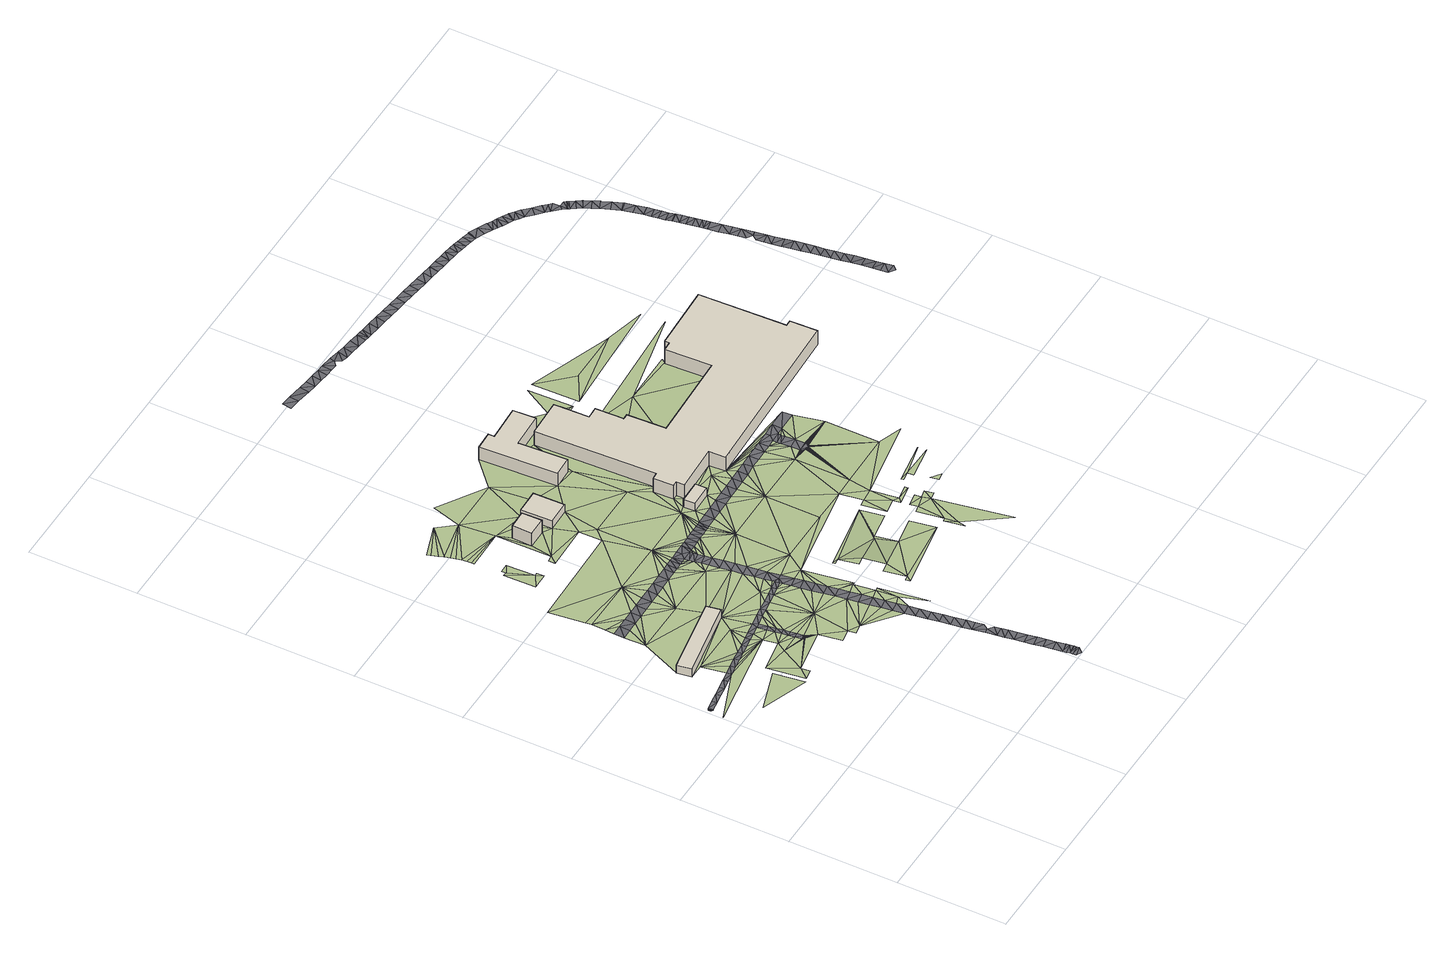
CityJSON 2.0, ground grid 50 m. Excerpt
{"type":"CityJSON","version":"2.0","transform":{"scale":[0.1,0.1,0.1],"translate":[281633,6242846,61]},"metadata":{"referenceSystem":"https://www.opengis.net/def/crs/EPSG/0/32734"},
"CityObjects":{
"building1":{"type":"Building","attributes":{"osm_building":"yes","osm_building:levels":"1","osm_address":"Bellville 7530 Cape Town","plus_code":"4FRW3J9Q+J52","ground_height":61.39,"building_height":4.1,"roof_height":65.49},"geometry":[{"type":"Solid","lod":"1","boundaries":[[[[0,1,2,3]],[[1,4,5,2]],[[4,6,7,5]],[[6,0,3,7]],[[3,2,5,7]],[[6,4,1,0]]]]}]},
"building2":{"type":"Building","attributes":{"osm_building":"yes","osm_building:levels":"2","osm_address":"Bellville 7530 Cape Town","plus_code":"4FRW3J9Q+W7M","ground_height":62.07,"building_height":6.9,"roof_height":68.97},"geometry":[{"type":"Solid","lod":"1","boundaries":[[[[8,9,10,11]],[[9,12,13,10]],[[12,14,15,13]],[[14,8,11,15]],[[11,10,13,15]],[[14,12,9,8]]]]}]},
"building3":{"type":"Building","attributes":{"osm_building":"yes","osm_building:levels":"1","osm_address":"Bellville 7530 Cape Town","plus_code":"4FRW3J9Q+W8P","ground_height":62.03,"building_height":4.1,"roof_height":66.13},"geometry":[{"type":"Solid","lod":"1","boundaries":[[[[16,17,18,19]],[[17,20,21,18]],[[20,22,23,21]],[[22,16,19,23]],[[19,18,21,23]],[[22,20,17,16]]]]}]},
"building4":{"type":"Building","attributes":{"osm_building":"yes","osm_building:levels":"1","plus_code":"4FRW3J9Q+QF4","ground_height":61.89,"building_height":4.1,"roof_height":65.99},"geometry":[{"type":"Solid","lod":"1","boundaries":[[[[24,25,26,27]],[[25,28,29,26]],[[28,30,31,29]],[[30,24,27,31]],[[27,26,29,31]],[[30,28,25,24]]]]}]},
"building5":{"type":"Building","attributes":{"osm_building":"university","osm_building:levels":"2","osm_building:part":"yes","osm_address":"Bellville 7530 Cape Town","plus_code":"4FRW3J9Q+XCM","ground_height":62.03,"building_height":6.9,"roof_height":68.93},"geometry":[{"type":"Solid","lod":"1","boundaries":[[[[32,33,34,35]],[[33,36,37,34]],[[36,38,39,37]],[[38,40,41,39]],[[40,42,43,41]],[[42,44,45,43]],[[44,46,47,45]],[[46,32,35,47]],[[35,34,37,39,41,43,45,47]],[[46,44,42,40,38,36,33,32]]]]}]},
"building6":{"type":"Building","attributes":{"osm_building":"university","osm_building:levels":"2","osm_name":"Chemical Engineering and Chemistry","osm_address":"Bellville 7530 Cape Town","plus_code":"4FRW3J9Q+VRH","ground_height":62.68,"building_height":6.9,"roof_height":69.58},"geometry":[{"type":"Solid","lod":"1","boundaries":[[[[48,49,50,51]],[[49,52,53,50]],[[52,54,55,53]],[[54,56,57,55]],[[56,58,59,57]],[[58,60,61,59]],[[60,62,63,61]],[[62,64,65,63]],[[64,66,67,65]],[[66,68,69,67]],[[68,70,71,69]],[[70,72,73,71]],[[72,74,75,73]],[[74,76,77,75]],[[76,78,79,77]],[[78,80,81,79]],[[80,82,83,81]],[[82,84,85,83]],[[84,86,87,85]],[[86,88,89,87]],[[88,90,91,89]],[[90,92,93,91]],[[92,48,51,93]],[[51,50,53,55,57,59,61,63,65,67,69,71,73,75,77,79,81,83,85,87,89,91,93]],[[92,90,88,86,84,82,80,78,76,74,72,70,68,66,64,62,60,58,56,54,52,49,48]]]]}]},
"terrain1":{"type":"TINRelief","geometry":[{"type":"CompositeSurface","lod":"1","boundaries":[[[94,95,96]],[[97,98,99]],[[100,101,102]],[[101,100,103]],[[104,105,106]],[[107,106,105]],[[108,101,103]],[[109,99,98]],[[110,101,6]],[[106,111,104]],[[112,109,98]],[[113,114,115]],[[116,117,115]],[[108,118,101]],[[119,120,121]],[[122,112,98]],[[113,115,123]],[[104,111,124]],[[120,125,126]],[[125,120,119]],[[98,127,122]],[[128,111,106]],[[129,123,115]],[[118,108,130]],[[6,101,118]],[[98,131,127]],[[128,106,132]],[[106,133,132]],[[133,106,134]],[[106,135,134]],[[106,136,135]],[[125,137,126]],[[130,138,118]],[[106,139,136]],[[115,140,129]],[[141,124,111]],[[131,98,142]],[[111,143,144]],[[145,111,144]],[[143,111,146]],[[146,111,147]],[[147,111,128]],[[145,141,111]],[[148,126,149]],[[124,150,98]],[[118,138,151]],[[140,115,117]],[[149,152,148]],[[141,153,124]],[[98,154,142]],[[155,124,153]],[[124,155,150]],[[98,150,154]],[[156,118,151]],[[126,137,149]],[[157,142,154]],[[158,136,139]],[[159,158,139]],[[160,159,139]],[[160,139,161]],[[162,161,139]],[[162,139,163]],[[164,163,139]],[[139,165,164]],[[165,139,166]],[[139,167,166]],[[167,139,168]],[[169,168,139]],[[139,170,169]],[[170,139,171]],[[171,139,172]],[[172,139,173]],[[173,139,174]],[[174,139,175]],[[175,139,176]],[[177,176,139]],[[177,139,178]],[[129,140,179]],[[118,156,6]],[[180,181,139]],[[179,140,182]],[[137,183,149]],[[184,185,186]],[[185,184,187]],[[188,6,156]],[[189,190,178]],[[191,186,192]],[[189,193,190]],[[189,178,139]],[[189,192,193]],[[140,194,182]],[[191,184,186]],[[183,195,149]],[[196,197,198]],[[181,189,139]],[[6,188,199]],[[200,181,201]],[[196,202,197]],[[189,191,192]],[[198,197,203]],[[194,140,204]],[[149,195,205]],[[197,202,206]],[[203,207,208]],[[207,203,197]],[[199,209,6]],[[140,117,210]],[[117,6,211]],[[152,149,212]],[[140,213,204]],[[214,149,205]],[[215,191,189]],[[200,216,181]],[[216,189,181]],[[209,199,217]],[[218,149,214]],[[189,219,215]],[[213,140,210]],[[220,221,222]],[[223,224,200]],[[209,225,6]],[[221,220,226]],[[227,228,229]],[[224,230,200]],[[229,231,227]],[[232,226,220]],[[227,231,233]],[[234,200,230]],[[235,200,234]],[[209,217,236]],[[216,200,235]],[[237,232,238]],[[238,239,237]],[[238,233,239]],[[189,240,219]],[[241,242,243]],[[211,210,117]],[[216,244,189]],[[211,6,225]],[[245,189,244]],[[189,245,246]],[[209,236,247]],[[246,240,189]],[[149,218,248]],[[210,249,213]],[[219,250,251]],[[252,209,247]],[[219,240,250]],[[238,227,233]],[[238,232,220]],[[253,209,252]],[[249,210,254]],[[250,255,251]],[[220,241,14]],[[253,225,209]],[[256,251,255]],[[257,258,247]],[[259,241,243]],[[218,260,248]],[[258,252,247]],[[261,262,263]],[[248,212,149]],[[264,263,262]],[[241,8,14]],[[265,264,266]],[[220,14,267]],[[254,210,268]],[[266,269,265]],[[270,248,260]],[[266,264,262]],[[268,271,254]],[[211,272,210]],[[273,274,269]],[[272,275,210]],[[276,274,273]],[[275,277,210]],[[210,277,268]],[[266,273,269]],[[278,276,279]],[[280,271,281]],[[282,248,270]],[[283,284,262]],[[268,281,271]],[[284,266,262]],[[279,276,273]],[[8,241,17]],[[220,267,9]],[[280,281,285]],[[286,278,287]],[[288,248,282]],[[289,286,287]],[[287,290,289]],[[17,241,259]],[[291,290,287]],[[279,287,278]],[[292,248,288]],[[220,16,238]],[[293,291,294]],[[9,16,220]],[[294,295,293]],[[296,248,292]],[[8,17,9]],[[295,294,297]],[[298,299,300]],[[301,212,248]],[[302,299,298]],[[287,294,291]],[[300,303,304]],[[304,298,300]],[[212,301,259]],[[305,248,296]],[[306,307,308]],[[309,303,310]],[[16,9,17]],[[311,297,312]],[[304,303,313]],[[312,314,311]],[[315,248,305]],[[310,314,312]],[[313,303,309]],[[20,17,259]],[[316,317,318]],[[319,308,320]],[[238,321,322]],[[297,294,312]],[[20,259,301]],[[16,321,238]],[[309,310,312]],[[316,323,324]],[[301,248,325]],[[325,248,315]],[[326,309,312]],[[327,320,308]],[[294,287,328]],[[307,329,308]],[[315,330,325]],[[326,312,331]],[[321,16,22]],[[324,332,316]],[[332,324,320]],[[331,312,333]],[[330,334,325]],[[335,20,301]],[[312,336,333]],[[337,325,334]],[[317,316,338]],[[336,312,339]],[[337,340,325]],[[22,20,33]],[[325,335,301]],[[325,340,341]],[[332,320,327]],[[342,312,294]],[[327,308,329]],[[343,339,312]],[[321,22,33]],[[24,325,341]],[[344,24,341]],[[33,20,335]],[[332,338,316]],[[325,24,30]],[[343,312,345]],[[327,346,332]],[[344,347,24]],[[30,60,325]],[[294,328,342]],[[328,287,348]],[[32,321,33]],[[335,325,349]],[[325,60,349]],[[345,312,342]],[[350,60,30]],[[24,347,351]],[[332,346,338]],[[350,62,60]],[[352,350,30]],[[353,33,335]],[[347,354,351]],[[327,329,355]],[[356,335,349]],[[353,36,33]],[[357,338,346]],[[353,335,356]],[[354,358,351]],[[359,345,342]],[[342,360,359]],[[352,351,361]],[[348,342,328]],[[358,361,351]],[[352,362,350]],[[356,363,353]],[[36,353,363]],[[364,365,366]],[[364,366,367]],[[368,360,342]],[[369,361,358]],[[363,38,36]],[[370,371,372]],[[373,374,367]],[[361,362,352]],[[375,368,342]],[[369,376,361]],[[371,377,372]],[[378,367,366]],[[378,373,367]],[[366,379,378]],[[361,376,380]],[[348,372,381]],[[342,382,375]],[[377,381,372]],[[377,383,384]],[[385,386,373]],[[387,38,363]],[[388,380,376]],[[380,362,361]],[[389,342,348]],[[384,381,377]],[[373,378,385]],[[390,386,385]],[[348,381,391]],[[392,384,383]],[[382,342,389]],[[388,393,380]],[[385,378,394]],[[384,392,395]],[[396,394,378]],[[391,389,348]],[[380,393,397]],[[387,363,398]],[[397,399,380]],[[382,389,400]],[[401,402,403]],[[380,399,404]],[[405,387,406]],[[400,389,407]],[[391,381,408]],[[389,391,409]],[[387,398,406]],[[410,411,412]],[[404,413,380]],[[414,409,391]],[[415,414,391]],[[416,415,391]],[[417,416,391]],[[417,391,418]],[[419,420,421]],[[407,389,422]],[[423,418,391]],[[423,391,424]],[[425,426,389]],[[426,427,389]],[[425,389,428]],[[389,427,429]],[[430,428,389]],[[431,430,389]],[[432,431,389]],[[432,389,433]],[[434,433,389]],[[422,435,407]],[[436,434,389]],[[422,389,429]],[[409,436,389]],[[437,402,401]],[[398,438,439]],[[413,440,380]],[[441,442,401]],[[391,408,424]],[[406,398,439]],[[435,422,443]],[[435,443,444]],[[435,444,445]],[[420,446,447]],[[447,421,420]],[[380,440,448]],[[381,449,408]],[[450,406,439]],[[408,451,424]],[[452,451,408]],[[408,453,452]],[[454,453,408]],[[455,456,457]],[[456,455,458]],[[459,458,455]],[[460,459,455]],[[461,454,462]],[[462,463,461]],[[463,462,464]],[[465,464,462]],[[462,466,465]],[[466,462,467]],[[462,468,467]],[[469,468,462]],[[462,470,469]],[[462,471,470]],[[462,457,471]],[[462,454,408]],[[472,455,457]],[[447,446,473]],[[457,462,472]],[[474,475,476]],[[477,421,447]],[[476,475,478]],[[474,476,478]],[[479,447,473]],[[447,479,480]],[[475,481,478]]]}]},
"road1":{"type":"Road","attributes":{"osm_access":"private","osm_highway":"service","osm_is_in":"Bellville Campus, Cape Peninsula University of Technology, Bellville, Western Cape, South Africa","osm_lanes":"2","osm_maxspeed":"30","osm_name":"Design Way","osm_surface":"asphalt"},"geometry":[{"type":"MultiSurface","lod":"1","boundaries":[[[114,119,121]],[[119,114,113]],[[123,119,113]],[[119,123,125]],[[123,137,125]],[[123,129,137]],[[137,129,183]],[[179,183,129]],[[179,182,183]],[[183,182,195]],[[195,182,205]],[[182,194,205]],[[214,205,194]],[[204,214,194]],[[204,213,214]],[[213,218,214]],[[218,213,260]],[[260,213,249]],[[270,260,249]],[[270,249,254]],[[270,254,282]],[[254,271,282]],[[271,288,282]],[[288,271,280]],[[285,288,280]],[[482,288,285]],[[482,292,288]],[[292,482,296]],[[302,296,482]],[[302,298,296]],[[296,298,305]],[[298,304,305]],[[313,305,304]],[[315,305,313]],[[309,315,313]],[[309,330,315]],[[326,330,309]],[[326,334,330]],[[334,326,331]],[[334,331,337]],[[340,337,331]],[[333,340,331]],[[341,340,333]],[[336,341,333]],[[336,339,341]],[[341,339,344]],[[339,347,344]],[[347,339,343]],[[354,347,343]],[[354,343,345]],[[345,359,354]],[[359,358,354]],[[369,358,359]],[[369,359,360]],[[369,360,376]],[[360,368,376]],[[388,376,368]],[[368,375,388]],[[388,375,393]],[[382,393,375]],[[382,397,393]],[[400,397,382]],[[400,407,397]],[[397,407,399]],[[399,407,404]],[[404,407,435]],[[404,435,445]],[[483,404,445]],[[483,413,404]],[[483,440,413]],[[440,483,460]],[[460,455,440]],[[455,448,440]],[[448,455,472]]]}]},
"road2":{"type":"Road","attributes":{"osm_highway":"service","osm_lanes":"1"},"geometry":[{"type":"MultiSurface","lod":"1","boundaries":[[[484,485,486]],[[484,487,488]],[[488,489,484]],[[485,490,486]],[[491,484,486]],[[491,487,484]],[[492,486,493]],[[494,495,496]],[[497,493,486]],[[497,495,494]],[[486,495,497]],[[485,498,490]],[[499,500,501]],[[499,502,503]],[[503,504,505]],[[185,154,150]],[[503,500,499]],[[506,503,505]],[[507,490,508]],[[500,495,486]],[[501,486,490]],[[508,509,507]],[[486,501,500]],[[510,506,505]],[[511,512,513]],[[510,512,506]],[[490,507,501]],[[186,150,155]],[[514,500,515]],[[516,515,500]],[[503,516,500]],[[506,517,516]],[[516,503,506]],[[517,518,516]],[[519,506,512]],[[520,511,513]],[[520,521,511]],[[519,512,511]],[[522,521,520]],[[102,522,99]],[[522,523,99]],[[522,520,523]],[[99,109,100]],[[103,100,109]],[[109,112,103]],[[130,122,127]],[[122,108,103]],[[112,122,103]],[[130,127,131]],[[108,122,130]],[[131,138,130]],[[142,157,151]],[[157,156,151]],[[156,157,187]],[[142,151,138]],[[142,138,131]],[[185,157,154]],[[100,102,99]],[[192,155,153]],[[136,133,135]],[[159,136,158]],[[159,160,146]],[[159,128,136]],[[160,169,146]],[[160,161,169]],[[143,146,144]],[[145,144,146]],[[146,128,159]],[[135,133,134]],[[128,132,133]],[[128,133,136]],[[146,147,128]],[[178,145,146]],[[169,161,162]],[[169,162,164]],[[167,164,165]],[[167,165,166]],[[169,164,167]],[[172,146,169]],[[170,171,169]],[[172,169,171]],[[172,173,174]],[[175,176,172]],[[175,172,174]],[[178,146,172]],[[169,167,168]],[[163,164,162]],[[176,177,172]],[[192,186,155]],[[153,193,192]],[[185,150,186]],[[185,187,157]],[[178,190,141]],[[153,190,193]],[[145,178,141]],[[172,177,178]],[[187,184,188]],[[199,188,184]],[[184,191,199]],[[215,217,199]],[[215,236,217]],[[236,215,219]],[[215,199,191]],[[153,141,190]],[[219,251,247]],[[247,251,257]],[[256,255,524]],[[524,257,256]],[[524,258,257]],[[256,257,251]],[[247,236,219]],[[156,187,188]]]}]},
"road3":{"type":"Road","attributes":{"osm_access":"private","osm_highway":"service","osm_is_in":"Bellville Campus, Cape Peninsula University of Technology, Bellville, Western Cape, South Africa","osm_lanes":"2","osm_maxspeed":"30","osm_name":"Technology Way","osm_surface":"asphalt"},"geometry":[{"type":"MultiSurface","lod":"1","boundaries":[[[278,245,244]],[[289,240,246]],[[246,245,286]],[[290,255,250]],[[290,524,255]],[[240,289,250]],[[258,524,293]],[[291,524,290]],[[289,290,250]],[[293,524,291]],[[244,216,274]],[[265,230,264]],[[234,230,265]],[[261,223,525]],[[230,224,264]],[[223,263,224]],[[525,526,527]],[[234,265,235]],[[286,289,246]],[[245,278,286]],[[216,235,269]],[[276,244,274]],[[278,244,276]],[[216,269,274]],[[235,265,269]],[[281,268,299]],[[314,272,211]],[[275,310,277]],[[268,277,303]],[[275,272,310]],[[482,285,302]],[[302,285,281]],[[211,225,311]],[[211,311,314]],[[293,253,252]],[[314,310,272]],[[295,297,253]],[[225,297,311]],[[253,293,295]],[[252,258,293]],[[302,281,299]],[[268,300,299]],[[300,268,303]],[[303,277,310]],[[297,225,253]],[[528,529,530]],[[531,529,528]],[[532,533,534]],[[535,536,537]],[[537,533,535]],[[528,530,536]],[[538,539,540]],[[541,540,542]],[[531,541,542]],[[538,543,539]],[[541,538,540]],[[542,529,531]],[[539,543,544]],[[534,545,546]],[[546,532,534]],[[536,547,528]],[[547,536,548]],[[533,549,550]],[[533,550,535]],[[536,535,548]],[[533,532,549]],[[551,546,545]],[[552,553,554]],[[555,552,554]],[[556,557,558]],[[554,559,555]],[[557,556,559]],[[558,560,561]],[[553,552,562]],[[263,264,224]],[[223,261,263]],[[563,526,564]],[[562,563,564]],[[525,527,261]],[[526,563,527]],[[564,553,562]],[[565,555,559]],[[559,566,565]],[[559,556,566]],[[556,558,567]],[[558,561,567]],[[560,544,561]],[[560,539,544]]]}]},
"road4":{"type":"Road","attributes":{"osm_access":"private","osm_highway":"service","osm_lanes":"2","osm_surface":"asphalt"},"geometry":[{"type":"MultiSurface","lod":"1","boundaries":[[[432,434,431]],[[433,434,432]],[[428,430,431]],[[431,434,416]],[[429,431,451]],[[416,451,431]],[[417,451,416]],[[409,414,416]],[[415,416,414]],[[416,436,409]],[[416,434,436]],[[417,418,451]],[[483,445,460]],[[429,427,426]],[[425,428,426]],[[426,428,431]],[[443,422,457]],[[429,426,431]],[[429,457,422]],[[445,444,460]],[[443,459,444]],[[418,423,424]],[[451,468,429]],[[452,453,451]],[[461,451,453]],[[451,461,468]],[[461,463,467]],[[461,453,454]],[[463,464,467]],[[465,466,467]],[[468,461,467]],[[467,464,465]],[[429,468,469]],[[471,457,429]],[[456,443,457]],[[429,470,471]],[[459,460,444]],[[443,456,458]],[[459,443,458]],[[470,429,469]],[[424,451,418]]]}]},
"road5":{"type":"Road","attributes":{"osm_access":"private","osm_highway":"service","osm_is_in":"Bellville Campus, Cape Peninsula University of Technology, Bellville, Western Cape, South Africa","osm_lanes":"2","osm_maxspeed":"30","osm_name":"Science Way","osm_surface":"asphalt"},"geometry":[{"type":"MultiSurface","lod":"1","boundaries":[[[568,569,570]],[[571,572,573]],[[574,571,575]],[[576,577,578]],[[578,579,580]],[[580,579,581]],[[574,575,581]],[[577,569,568]],[[582,583,584]],[[585,586,583]],[[587,588,589]],[[589,590,591]],[[586,592,590]],[[578,593,594]],[[584,570,569]],[[571,573,595]],[[575,596,581]],[[578,580,593]],[[596,597,581]],[[580,581,597]],[[571,595,575]],[[598,573,572]],[[572,599,598]],[[600,601,602]],[[603,604,601]],[[605,606,607]],[[607,608,605]],[[604,605,608]],[[609,601,600]],[[601,610,602]],[[611,612,613]],[[611,613,614]],[[602,612,615]],[[615,612,616]],[[612,611,616]],[[614,617,611]],[[612,602,610]],[[618,599,619]],[[618,619,620]],[[621,622,623]],[[623,622,599]],[[599,618,623]],[[620,624,618]],[[599,622,598]],[[603,605,604]],[[601,609,603]],[[624,620,625]],[[625,620,626]],[[606,626,620]],[[626,606,605]],[[600,627,609]],[[628,629,630]],[[631,632,633]],[[634,635,632]],[[636,633,629]],[[637,638,639]],[[640,641,642]],[[643,644,642]],[[644,643,639]],[[630,641,640]],[[637,639,645]],[[634,632,631]],[[639,638,644]],[[644,640,642]],[[636,629,646]],[[628,646,629]],[[640,628,630]],[[633,636,631]],[[647,637,645]],[[648,649,650]],[[649,651,652]],[[653,654,655]],[[653,648,656]],[[652,651,657]],[[582,584,569]],[[569,577,576]],[[585,583,658]],[[592,586,585]],[[583,582,658]],[[578,594,576]],[[591,590,592]],[[659,660,661]],[[653,662,654]],[[661,655,654]],[[637,647,659]],[[663,659,661]],[[661,654,663]],[[659,647,660]],[[657,664,652]],[[588,664,657]],[[662,653,656]],[[656,648,650]],[[650,649,652]],[[587,664,588]],[[591,587,589]],[[665,666,667]],[[666,668,667]],[[669,670,671]],[[666,665,672]],[[673,674,675]],[[673,676,674]],[[668,677,678]],[[668,666,677]],[[671,668,669]],[[675,679,680]],[[676,681,672]],[[678,669,668]],[[682,683,684]],[[685,684,686]],[[687,688,689]],[[688,690,689]],[[683,691,688]],[[687,689,692]],[[686,693,685]],[[693,694,685]],[[682,684,685]],[[691,690,688]],[[695,691,683]],[[682,695,683]],[[693,669,694]],[[693,670,669]],[[696,697,698]],[[696,699,697]],[[700,701,702]],[[701,703,702]],[[699,703,701]],[[704,700,702]],[[705,698,706]],[[696,703,699]],[[696,698,705]],[[673,675,680]],[[707,708,709]],[[672,710,666]],[[672,681,710]],[[673,681,676]],[[707,711,712]],[[679,709,713]],[[700,714,711]],[[714,712,711]],[[680,679,713]],[[708,713,709]],[[707,712,708]],[[704,714,700]],[[715,716,717]],[[718,716,715]],[[719,716,720]],[[719,721,716]],[[718,722,720]],[[716,718,720]],[[717,723,715]],[[724,725,726]],[[727,728,724]],[[729,723,725]],[[723,730,715]],[[730,723,729]],[[725,723,726]],[[727,731,728]],[[732,733,734]],[[734,733,735]],[[732,734,736]],[[614,737,617]],[[614,738,737]],[[732,736,738]],[[614,732,738]],[[739,735,740]],[[719,740,721]],[[741,740,719]],[[739,742,735]],[[743,739,740]],[[740,741,743]],[[735,742,734]],[[744,745,746]],[[747,745,744]],[[748,749,750]],[[745,751,746]],[[752,750,751]],[[692,753,747]],[[754,745,747]],[[753,754,747]],[[731,755,756]],[[748,755,749]],[[752,748,750]],[[745,752,751]],[[689,753,692]],[[756,757,731]],[[724,758,759]],[[724,728,758]],[[759,725,724]],[[758,760,759]],[[731,757,728]],[[749,755,731]]]}]}
},
"vertices":[
[504,1438,2],[143,1374,2],[143,1374,45],[504,1438,45],[155,1307,2],[155,1307,45],[516,1372,2],[516,1372,45],
[592,2240,11],[590,2332,11],[590,2332,80],[592,2240,80],[506,2329,11],[506,2329,80],[504,2238,11],[504,2238,80],
[630,2360,10],[634,2217,10],[634,2217,51],[630,2360,51],[743,2220,10],[743,2220,51],[740,2362,10],[740,2362,51],
[1003,1763,9],[1106,1766,9],[1106,1766,50],[1003,1763,50],[1105,1818,9],[1105,1818,50],[1001,1815,9],[1001,1815,50],
[844,2670,10],[862,2318,10],[862,2318,79],[844,2670,79],[954,2322,10],[954,2322,79],[942,2543,10],[942,2543,79],[1104,2551,10],[1104,2551,79],[1099,2655,10],[1099,2655,79],[930,2646,10],[930,2646,79],[929,2674,10],[929,2674,79],
[1208,2364,9],[1204,2481,9],[1204,2481,86],[1208,2364,86],[1202,2524,9],[1202,2524,86],[1026,2517,9],[1026,2517,86],[1048,1966,9],[1048,1966,86],[1018,1964,9],[1018,1964,86],[1022,1872,9],[1022,1872,86],[1045,1873,9],[1045,1873,86],[1046,1834,9],[1046,1834,86],[1263,1843,9],[1263,1843,86],[1266,1768,9],[1266,1768,86],[2095,1802,9],[2095,1802,86],[2090,1928,9],[2090,1928,86],[2062,1927,9],[2062,1927,86],[2048,2325,9],[2048,2325,86],[1742,2312,9],[1742,2312,86],[1743,2290,9],[1743,2290,86],[1699,2288,9],[1699,2288,86],[1708,2077,9],[1708,2077,86],[1300,2060,9],[1300,2060,86],[1292,2237,9],[1292,2237,86],[1267,2236,9],[1267,2236,86],[1262,2366,9],[1262,2366,86],
[351,893,0],[327,1032,3],[136,970,3],[7,1081,3],[482,1163,2],[243,1173,3],[283,1202,4],[220,1306,4],[240,1195,4],[326,1209,4],[343,1072,3],[372,901,0],[410,947,2],[417,909,0],[369,1216,2],[286,1180,3],[155,1307,4],[469,1056,1],[330,1187,4],[265,1656,7],[217,1655,7],[220,1556,6],[143,1374,4],[504,1438,5],[469,1306,2],[264,1700,9],[218,1742,9],[216,1699,9],[373,1194,2],[312,1657,7],[493,1097,2],[312,1701,9],[220,1805,9],[416,1201,2],[565,1021,2],[360,1658,5],[412,1222,2],[459,1208,2],[566,1021,2],[567,1020,2],[568,1019,2],[568,1018,2],[570,1018,2],[359,1702,8],[456,1230,2],[616,983,2],[469,1556,5],[559,1055,2],[492,1213,2],[564,1024,2],[563,1025,2],[563,1026,2],[564,1023,2],[565,1022,2],[217,1832,9],[469,1805,8],[546,1143,2],[489,1235,2],[195,1994,10],[555,1085,2],[541,1177,2],[550,1114,2],[542,1243,2],[534,1220,2],[572,1017,2],[573,1017,2],[574,1017,2],[575,1017,2],[576,1017,2],[577,1017,2],[578,1018,2],[579,1018,2],[580,1018,2],[581,1019,2],[582,1020,2],[582,1021,2],[583,1021,2],[584,1022,2],[584,1023,2],[585,1024,2],[585,1025,2],[585,1026,2],[585,1027,2],[585,1028,2],[585,1030,2],[408,1659,5],[635,878,1],[694,888,1],[456,1660,5],[407,1703,8],[602,1231,3],[563,1180,2],[568,1146,2],[556,1223,2],[599,1252,3],[718,1056,2],[581,1059,2],[639,1236,3],[572,1117,2],[576,1088,2],[504,1661,5],[455,1704,8],[300,2107,12],[358,2142,12],[296,2252,12],[635,1258,3],[742,861,1],[700,854,1],[372,2109,12],[315,2252,12],[552,1662,5],[503,1705,8],[371,2142,12],[354,2272,12],[314,2271,12],[718,1306,3],[718,1556,5],[772,1468,5],[670,2007,9],[600,1663,5],[551,1706,8],[686,1244,3],[853,982,4],[682,1265,3],[599,1707,8],[732,1251,3],[485,2393,11],[298,2402,11],[298,2390,11],[894,738,2],[886,787,2],[780,1419,3],[297,2422,11],[405,2636,10],[252,2583,11],[258,2568,11],[878,836,2],[268,2539,11],[295,2445,11],[276,2515,11],[870,884,2],[861,933,4],[729,1273,3],[290,2467,11],[469,2555,10],[284,2490,11],[820,1177,2],[490,2141,9],[462,2138,9],[462,2108,9],[845,1030,4],[837,1079,2],[828,1128,2],[766,1279,3],[718,1805,8],[648,1664,5],[814,1215,3],[770,1257,3],[794,1332,3],[788,1371,3],[675,1665,5],[808,1252,3],[806,1263,3],[802,1285,3],[800,1296,3],[668,2112,9],[647,1708,8],[938,746,2],[966,806,2],[929,794,2],[921,843,2],[913,892,2],[956,903,2],[506,2328,11],[747,1625,5],[905,940,4],[675,1709,8],[703,1666,5],[764,1516,5],[939,998,4],[897,989,4],[757,1564,5],[888,1038,4],[752,1595,5],[880,1086,4],[950,1000,4],[721,1666,5],[743,1645,5],[702,1710,8],[1008,683,2],[970,906,2],[740,1666,5],[872,1135,4],[912,1225,4],[720,1710,8],[864,1184,4],[857,1223,4],[847,1281,4],[758,1711,8],[838,1339,3],[966,1306,4],[832,1378,3],[800,1712,8],[824,1426,3],[801,1668,5],[787,1652,5],[790,1632,5],[718,2055,9],[785,1667,5],[795,1602,5],[823,1668,5],[822,1712,8],[1052,820,18],[1055,800,18],[1073,824,18],[876,1670,6],[800,1571,5],[816,1475,5],[966,1556,6],[850,1669,6],[808,1523,5],[848,1713,9],[1025,1119,18],[997,1126,18],[999,1114,18],[1055,924,18],[1097,932,18],[718,2555,11],[508,2689,11],[1042,1029,18],[1079,1036,18],[966,1805,9],[902,1670,6],[1235,954,18],[1215,1306,6],[1382,858,18],[875,1714,9],[928,1671,6],[1215,1056,5],[941,1671,6],[901,1714,9],[966,2055,10],[953,1672,6],[927,1715,9],[1320,1183,18],[1002,1673,6],[940,1715,9],[952,1716,9],[1215,1556,8],[1050,1674,6],[1000,1717,9],[1098,1675,8],[1217,1055,18],[1049,1718,9],[1371,1303,8],[1018,1965,10],[1047,1834,9],[1106,1766,10],[1105,1818,10],[966,2305,10],[1097,1719,10],[1362,976,18],[1048,1966,10],[1339,1076,18],[1145,1721,10],[1146,1677,8],[1195,1678,8],[1215,1805,10],[1263,1843,10],[1026,2517,10],[1441,861,5],[1457,769,5],[1463,806,5],[1455,863,5],[1243,1679,8],[1193,1722,10],[1359,1195,8],[1378,1085,6],[1388,1200,8],[1464,989,6],[1434,983,6],[1291,1680,8],[1242,1723,10],[1446,1097,6],[1531,968,6],[1593,615,9],[1267,1768,10],[1449,1205,8],[1339,1682,13],[1452,1063,6],[1470,1082,6],[1521,1005,6],[1458,1025,6],[1104,2551,11],[1290,1724,10],[1463,1556,9],[1516,1035,6],[1463,1306,8],[1540,1078,6],[1338,1726,10],[1555,1012,6],[1538,1093,6],[1562,974,6],[1386,1727,13],[1202,2524,11],[1435,1728,13],[1388,1683,13],[1602,1117,18],[1562,1122,18],[1564,1111,18],[1473,1729,13],[1099,2655,11],[1215,2555,11],[1436,1684,13],[1712,1306,12],[1535,1547,9],[1665,992,18],[1625,1023,18],[1631,986,18],[1531,1730,13],[1537,1546,9],[1539,1545,9],[1542,1545,9],[1544,1545,9],[1546,1545,9],[1267,2236,11],[1292,2237,11],[1262,2366,11],[1520,1609,9],[1548,1545,9],[1550,1545,9],[1524,1559,9],[1523,1561,9],[1523,1563,9],[1525,1557,9],[1522,1565,9],[1526,1555,9],[1527,1553,9],[1528,1552,9],[1530,1550,9],[1532,1549,9],[1474,1685,13],[1533,1548,9],[1753,1153,18],[1204,2481,11],[1299,2487,11],[1590,1732,15],[1607,1089,18],[1760,1114,18],[1517,1652,9],[1515,1668,9],[1512,1686,13],[1300,2060,11],[1463,2305,12],[1676,1733,15],[1821,1268,12],[1292,2692,11],[1552,1546,9],[1554,1547,9],[1556,1548,9],[1558,1549,9],[1590,1688,15],[1561,1655,9],[1564,1612,9],[1561,1657,9],[1558,1674,9],[1557,1687,13],[1559,1551,9],[1712,1556,13],[1561,1552,9],[1562,1554,9],[1563,1556,9],[1565,1558,9],[1565,1560,9],[1566,1562,9],[1566,1564,9],[1566,1566,9],[1566,1568,9],[1677,1689,15],[1708,2077,15],[1329,2695,13],[1335,2479,13],[1463,2555,12],[1908,2401,15],[1712,2555,13],[1699,2288,13],[1712,2305,13],[1900,2509,13],
[759,1689,8],[1532,1708,13],
[16,1144,3],[16,1143,3],[15,1150,3],[15,1147,3],[15,1146,3],[15,1145,3],[18,1142,3],[15,1148,3],[15,1152,3],[15,1153,3],[16,1155,3],[17,1156,3],[17,1155,3],[16,1154,3],[17,1142,3],[22,1139,3],[18,1157,3],[21,1139,3],[23,1138,3],[24,1138,3],[25,1138,3],[26,1138,3],[24,1160,3],[20,1140,3],[18,1141,3],[19,1140,3],[27,1138,3],[110,1174,3],[71,1145,3],[114,1152,3],[19,1158,3],[20,1158,3],[21,1159,3],[23,1160,3],[22,1159,3],[67,1167,3],[157,1159,3],[153,1181,3],[197,1188,4],[200,1166,3],[825,1278,3],
[902,690,2],[911,641,2],[946,697,2],[1043,121,3],[993,154,3],[1000,114,3],[1036,162,3],[1057,36,3],[1012,41,3],[1013,30,3],[1053,64,3],[1007,73,3],[1009,57,3],[1023,243,3],[972,276,3],[979,235,3],[1030,202,3],[986,195,3],[1016,283,3],[1009,324,3],[1015,15,3],[1058,24,3],[1050,81,3],[1050,80,3],[1056,46,3],[1055,47,3],[1039,2,3],[970,551,2],[927,543,2],[935,495,2],[979,502,2],[973,401,3],[952,397,3],[960,347,3],[942,456,2],[965,316,3],[1004,354,3],[962,600,2],[954,648,2],[919,592,2],[985,463,2],[991,427,3],[999,383,3],
[1724,3343,14],[1729,3387,14],[1723,3343,14],[1908,3317,14],[1938,3311,14],[1917,3360,14],[1883,3322,14],[1892,3365,14],[1769,3382,14],[1764,3339,14],[1804,3335,14],[1832,3331,14],[1838,3374,14],[1859,3327,14],[1687,3393,14],[1638,3355,14],[1680,3349,14],[1597,3404,14],[1592,3361,14],[1458,3421,15],[1453,3377,15],[1499,3372,15],[1546,3366,15],[1505,3415,15],[1551,3410,15],[1810,3378,14],[1809,3378,14],[1916,3360,14],[1867,3370,14],[1866,3370,14],[1947,3354,14],[1967,3305,14],[2158,3258,15],[2133,3222,15],[2178,3242,15],[2129,3273,15],[2110,3233,15],[2105,3285,15],[2063,3258,14],[2083,3247,14],[2084,3246,14],[2155,3260,15],[2151,3207,15],[2231,3195,15],[2170,3192,15],[2201,3163,15],[2232,3134,15],[2198,3226,15],[2200,3225,15],[2263,3166,15],[2023,3327,14],[2005,3287,14],[2044,3269,14],[1981,3347,14],[1978,3347,14],[1983,3346,14],[2063,3309,14],[2065,3308,14],[2085,3296,15],[2157,3259,15],[934,3488,23],[888,3448,23],[929,3444,23],[779,3505,29],[774,3461,29],[847,3453,23],[728,3510,29],[723,3467,29],[852,3497,23],[1113,3466,18],[1058,3474,23],[1055,3452,23],[975,3483,23],[970,3439,23],[1002,3436,23],[1032,3433,23],[1006,3480,23],[1075,3427,19],[893,3492,23],[1106,3422,15],[1268,3400,15],[1314,3394,15],[1319,3438,18],[1360,3388,15],[1366,3432,17],[1249,3402,15],[1236,3448,18],[1230,3404,15],[1273,3443,18],[1407,3383,15],[1644,3399,14],[1147,3461,18],[1141,3417,15],[1185,3411,15],[1254,3446,18],[1192,3454,18],[1412,3427,15],[2504,2277,20],[2547,2285,20],[2499,2308,20],[2517,2333,20],[2528,2392,20],[2485,2385,20],[2491,2351,20],[2509,2245,20],[2567,2169,22],[2523,2162,22],[2530,2120,22],[2516,2203,20],[2538,2336,20],[2538,2337,20],[2537,2078,22],[2574,2127,22],[2560,2211,20],[2505,2521,18],[2459,2531,18],[2462,2514,18],[2514,2475,18],[2470,2467,18],[2451,2576,18],[2456,2548,18],[2494,2584,18],[2499,2557,18],[2499,2556,18],[2445,2604,18],[2479,2421,20],[2522,2429,20],[2502,2539,18],[2629,1789,22],[2585,1782,22],[2590,1750,22],[2580,1819,24],[2565,1911,24],[2572,1865,24],[2616,1872,22],[2623,1825,22],[2609,1918,22],[2635,1751,22],[2616,1730,22],[2551,1994,22],[2588,2043,20],[2544,2036,22],[2552,2253,20],[2558,1952,22],[2595,2002,20],[2581,2085,22],[2602,1960,20],[2385,3002,15],[2331,3013,15],[2345,2983,15],[2370,3033,15],[2353,3059,15],[2368,3037,15],[2317,3034,15],[2369,3035,15],[2360,2952,15],[2394,2869,15],[2418,2926,15],[2377,2910,15],[2404,2824,15],[2447,2834,15],[2400,2969,15],[2400,2970,15],[2415,2779,15],[2249,3116,15],[2280,3084,15],[2296,3098,15],[2297,3062,15],[2295,3132,15],[2264,3165,15],[2281,3146,15],[2331,3089,15],[2302,3055,15],[2338,3081,15],[2324,3098,15],[2337,3082,15],[2435,2659,18],[2478,2667,18],[2435,2660,18],[2440,2631,18],[2468,2727,15],[2420,2749,15],[2425,2720,15],[2430,2690,15],[2473,2697,15],[2489,2612,18],[2483,2640,18],[2463,2757,15],[2458,2787,15],[2458,2788,15],[2437,2880,15],[2435,2884,15],[2436,2882,15]
]}
